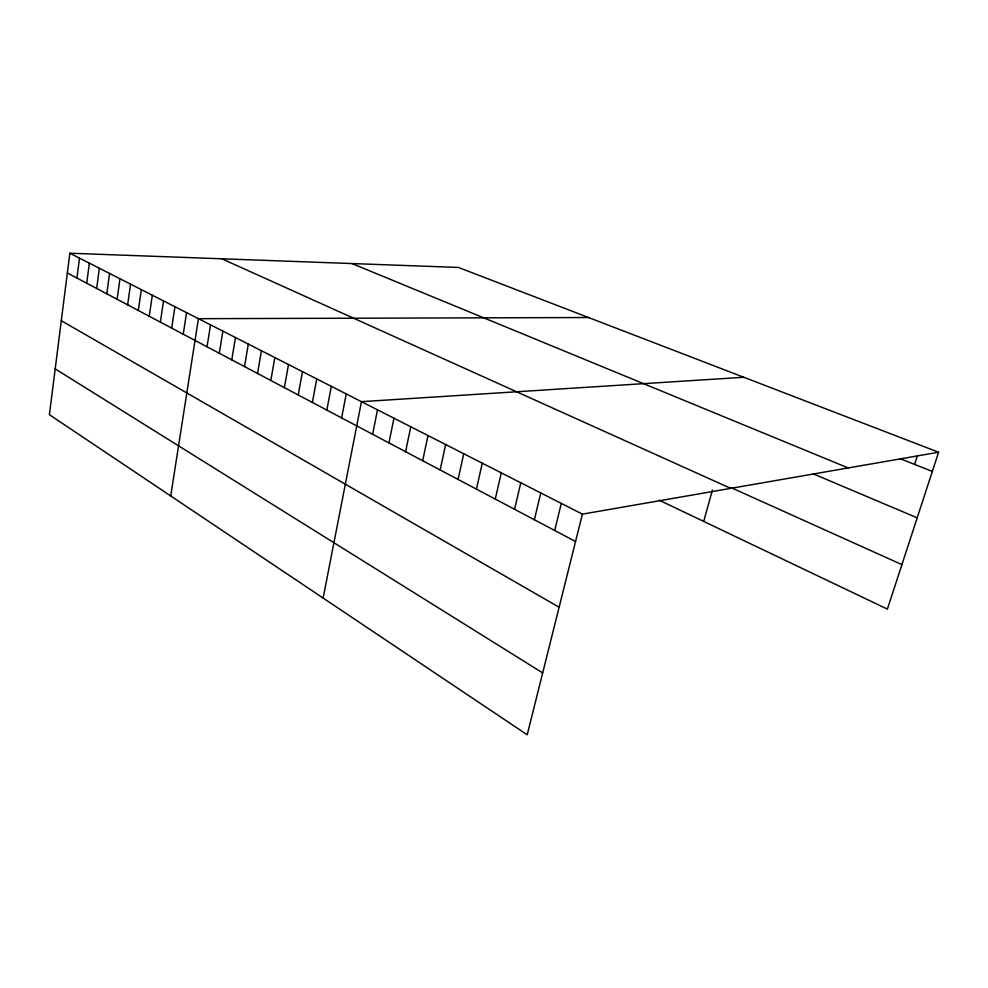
<?xml version="1.0" encoding="UTF-8"?>
<svg xmlns="http://www.w3.org/2000/svg" width="988" height="988" viewBox="0 0 988 988"><rect width="100%" height="100%" fill="white"/><g stroke="black" fill="none" stroke-linecap="round" stroke-linejoin="round"><path stroke-width="1.48" d="M938.6 452.232L458.407 267.452L69.839 253.224L49.4 414.688L527.197 734.776L582.401 514.143L938.6 452.232L887.397 609.114L659.255 500.2M76.941 278.048L79.509 258.152M86.722 283.21L89.352 263.154M96.676 288.471L99.368 268.254M106.803 293.831L109.569 273.454M117.127 299.278L119.968 278.74M127.637 304.835L130.552 284.124M138.345 310.491L141.333 289.62M149.25 316.259L152.313 295.214M160.365 322.125L163.514 300.908M171.702 328.115L174.925 306.725M183.249 334.216L186.559 312.64M170.714 495.964L198.427 318.679L588.539 317.531M207.035 346.788L210.518 324.842M219.287 353.259L222.868 331.128M231.772 359.867L235.465 337.538M244.53 366.597L248.309 344.083M257.535 373.476L261.425 350.752M270.823 380.491L274.825 357.57M284.383 387.666L288.496 364.535M298.24 394.978L302.464 371.649M312.393 402.462L316.728 378.91M326.843 410.094L331.313 386.333M341.626 417.899L346.22 393.916M323.125 598.061L361.447 401.671L743.791 377.268M372.637 434.3L377.502 409.847M388.926 442.896L393.94 418.208M405.599 451.714L410.761 426.779M422.679 460.729L428.002 435.547M440.154 469.967L445.65 444.538M458.074 479.439L463.743 453.739M476.438 489.146L482.28 463.187M495.26 499.088L501.286 472.857M514.563 509.289L520.787 482.786M534.372 519.75L540.794 492.963M554.688 530.494L561.32 503.423M703.703 521.417L712.422 490.06M914.604 464.409L917.432 455.616M899.87 458.568L932.339 471.424M351.926 263.561L848.21 467.942M813.309 473.882L917.197 517.823M730.577 487.417L901.921 564.63M221.868 258.794L730.712 488.368M69.839 253.224L582.401 514.143M67.345 272.972L575.547 541.51M61.293 320.705L559.109 607.225M55.192 368.882L542.671 672.914"/></g></svg>
